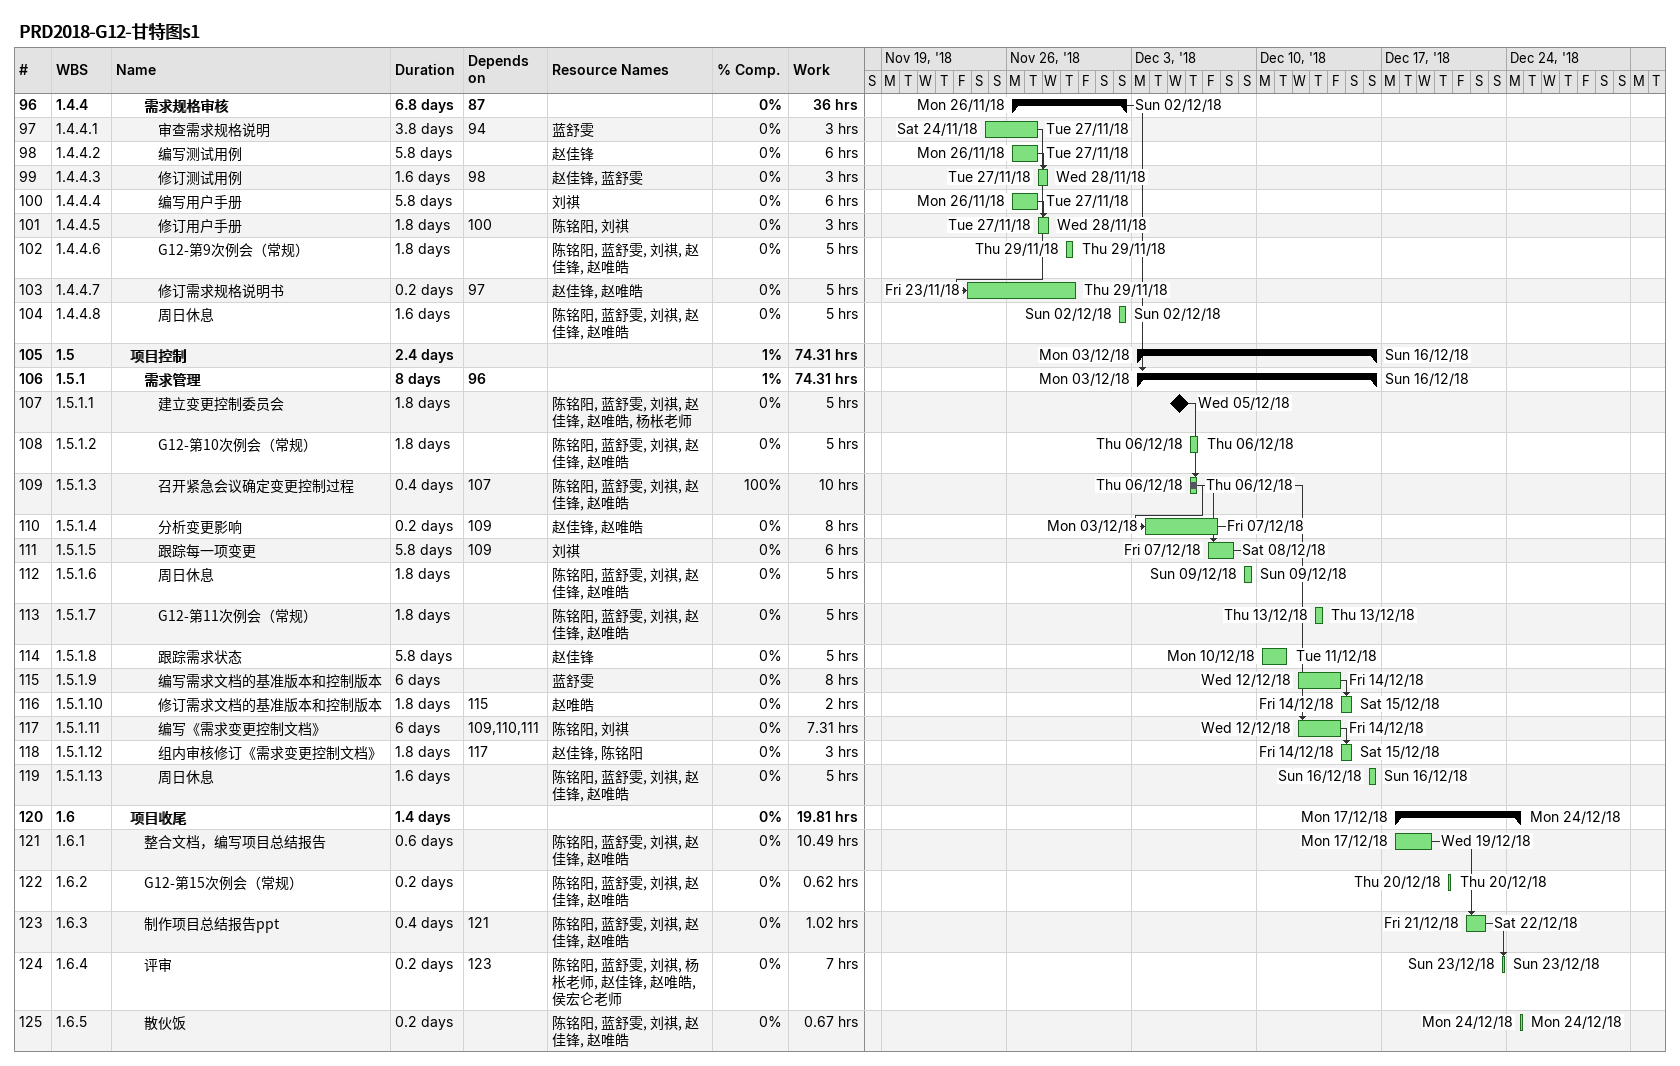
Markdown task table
PRD2018-G12-甘特图s1

| ID | WBS | Task | Duration | Start | Finish | Predecessors | Resources | % complete | Work (h) |
|---|---|---|---|---|---|---|---|---|---|
| 96 | 1.4.4 | **需求规格审核** | 6.8d | 2018-11-26 | 2018-12-02 | 87 |  | 0 | 36 |
| 97 | 1.4.4.1 | 审查需求规格说明 | 3.8d | 2018-11-24 | 2018-11-27 | 94 | 蓝舒雯 | 0 | 3 |
| 98 | 1.4.4.2 | 编写测试用例 | 5.8d | 2018-11-26 | 2018-11-27 |  | 赵佳锋 | 0 | 6 |
| 99 | 1.4.4.3 | 修订测试用例 | 1.6d | 2018-11-27 | 2018-11-28 | 98 | 赵佳锋, 蓝舒雯 | 0 | 3 |
| 100 | 1.4.4.4 | 编写用户手册 | 5.8d | 2018-11-26 | 2018-11-27 |  | 刘祺 | 0 | 6 |
| 101 | 1.4.4.5 | 修订用户手册 | 1.8d | 2018-11-27 | 2018-11-28 | 100 | 陈铭阳, 刘祺 | 0 | 3 |
| 102 | 1.4.4.6 | G12-第9次例会（常规） | 1.8d | 2018-11-29 | 2018-11-29 |  | 陈铭阳, 蓝舒雯, 刘祺, 赵佳锋, 赵唯皓 | 0 | 5 |
| 103 | 1.4.4.7 | 修订需求规格说明书 | 0.2d | 2018-11-23 | 2018-11-29 | 97 | 赵佳锋, 赵唯皓 | 0 | 5 |
| 104 | 1.4.4.8 | 周日休息 | 1.6d | 2018-12-02 | 2018-12-02 |  | 陈铭阳, 蓝舒雯, 刘祺, 赵佳锋, 赵唯皓 | 0 | 5 |
| 105 | 1.5 | **项目控制** | 2.4d | 2018-12-03 | 2018-12-16 |  |  | 1 | 74.31 |
| 106 | 1.5.1 | **需求管理** | 8d | 2018-12-03 | 2018-12-16 | 96 |  | 1 | 74.31 |
| 107 | 1.5.1.1 | 建立变更控制委员会 | 1.8d | 2018-12-05 | 2018-12-05 |  | 陈铭阳, 蓝舒雯, 刘祺, 赵佳锋, 赵唯皓, 杨枨老师 | 0 | 5 |
| 108 | 1.5.1.2 | G12-第10次例会（常规） | 1.8d | 2018-12-06 | 2018-12-06 |  | 陈铭阳, 蓝舒雯, 刘祺, 赵佳锋, 赵唯皓 | 0 | 5 |
| 109 | 1.5.1.3 | 召开紧急会议确定变更控制过程 | 0.4d | 2018-12-06 | 2018-12-06 | 107 | 陈铭阳, 蓝舒雯, 刘祺, 赵佳锋, 赵唯皓 | 100 | 10 |
| 110 | 1.5.1.4 | 分析变更影响 | 0.2d | 2018-12-03 | 2018-12-07 | 109 | 赵佳锋, 赵唯皓 | 0 | 8 |
| 111 | 1.5.1.5 | 跟踪每一项变更 | 5.8d | 2018-12-07 | 2018-12-08 | 109 | 刘祺 | 0 | 6 |
| 112 | 1.5.1.6 | 周日休息 | 1.8d | 2018-12-09 | 2018-12-09 |  | 陈铭阳, 蓝舒雯, 刘祺, 赵佳锋, 赵唯皓 | 0 | 5 |
| 113 | 1.5.1.7 | G12-第11次例会（常规） | 1.8d | 2018-12-13 | 2018-12-13 |  | 陈铭阳, 蓝舒雯, 刘祺, 赵佳锋, 赵唯皓 | 0 | 5 |
| 114 | 1.5.1.8 | 跟踪需求状态 | 5.8d | 2018-12-10 | 2018-12-11 |  | 赵佳锋 | 0 | 5 |
| 115 | 1.5.1.9 | 编写需求文档的基准版本和控制版本 | 6d | 2018-12-12 | 2018-12-14 |  | 蓝舒雯 | 0 | 8 |
| 116 | 1.5.1.10 | 修订需求文档的基准版本和控制版本 | 1.8d | 2018-12-14 | 2018-12-15 | 115 | 赵唯皓 | 0 | 2 |
| 117 | 1.5.1.11 | 编写《需求变更控制文档》 | 6d | 2018-12-12 | 2018-12-14 | 109, 110, 111 | 陈铭阳, 刘祺 | 0 | 7.31 |
| 118 | 1.5.1.12 | 组内审核修订《需求变更控制文档》 | 1.8d | 2018-12-14 | 2018-12-15 | 117 | 赵佳锋, 陈铭阳 | 0 | 3 |
| 119 | 1.5.1.13 | 周日休息 | 1.6d | 2018-12-16 | 2018-12-16 |  | 陈铭阳, 蓝舒雯, 刘祺, 赵佳锋, 赵唯皓 | 0 | 5 |
| 120 | 1.6 | **项目收尾** | 1.4d | 2018-12-17 | 2018-12-24 |  |  | 0 | 19.81 |
| 121 | 1.6.1 | 整合文档，编写项目总结报告 | 0.6d | 2018-12-17 | 2018-12-19 |  | 陈铭阳, 蓝舒雯, 刘祺, 赵佳锋, 赵唯皓 | 0 | 10.49 |
| 122 | 1.6.2 | G12-第15次例会（常规） | 0.2d | 2018-12-20 | 2018-12-20 |  | 陈铭阳, 蓝舒雯, 刘祺, 赵佳锋, 赵唯皓 | 0 | 0.62 |
| 123 | 1.6.3 | 制作项目总结报告ppt | 0.4d | 2018-12-21 | 2018-12-22 | 121 | 陈铭阳, 蓝舒雯, 刘祺, 赵佳锋, 赵唯皓 | 0 | 1.02 |
| 124 | 1.6.4 | 评审 | 0.2d | 2018-12-23 | 2018-12-23 | 123 | 陈铭阳, 蓝舒雯, 刘祺, 杨枨老师, 赵佳锋, 赵唯皓, 侯宏仑老师 | 0 | 7 |
| 125 | 1.6.5 | 散伙饭 | 0.2d | 2018-12-24 | 2018-12-24 |  | 陈铭阳, 蓝舒雯, 刘祺, 赵佳锋, 赵唯皓 | 0 | 0.67 |
